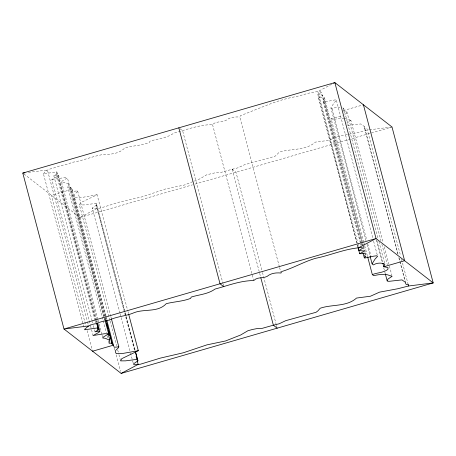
<?xml version="1.0" encoding="UTF-8"?>
<svg xmlns="http://www.w3.org/2000/svg" width="456" height="456" viewBox="0 0 456 456"><rect width="100%" height="100%" fill="white"/><g stroke="black" fill="none" stroke-linecap="round" stroke-linejoin="round"><path stroke-width="0.34" stroke-dasharray="2.28 1.71" d="M104.994 320.066L67.425 177.863L62.044 181.18L61.577 182.058L64.393 182.406L66.61 183.551L68.537 183.916L67.87 187.325L106.351 332.965M343.214 110.933L346.851 111.629L346.68 113.459L344.36 114.935M105.615 319.924L70.766 188.026L70.857 187.194L67.87 187.325M106.995 319.827L74.203 196.017L74.436 194.518L77.018 192.016L77.611 190.893L73.045 191.32L72.179 189.24L70.766 188.026M95.013 320.255L56.356 173.935L56.892 171.918L43.445 173.833L84.645 329.773M279.391 266.84L239.827 117.084L240.386 115.624C258.74 108.904 276.359 100.046 295.847 96.626C304.015 94.859 312.046 91.371 320.534 91.662L321.275 92.42L361.209 243.55M343.146 109.508L343.676 108.197L342.445 107.827M357.869 246.844L318.482 97.772L324.444 97.715L323.384 100.16L324.678 100.645L362.246 242.843M109.885 320.357L79.395 204.944L80.581 202.72L97.099 194.746L127.777 310.838M134.491 350.259L95.828 203.935L96.13 203.376L84.32 204.915L79.395 204.944M365.923 240.5L330.891 107.918L333.855 103.147L336.403 100.36L335.508 99.818L323.532 102.121L323.093 101.853L324.678 100.645M43.445 173.833C46.546 168.498 52.85 168.811 57.735 166.634C62.301 164.639 67.636 165.112 71.923 162.342C83.374 160.757 93.805 155.559 105.33 154.213C112.575 154.504 119.831 153.13 125.058 147.733C133.112 145.686 141.673 145.51 149.448 142.414L149.99 141.132C158.101 138.595 166.668 138.31 173.856 133.124C186.629 129.692 199.124 124.687 212.547 124.613C215.99 120.84 221.565 122.607 225.8 120.521C229.795 117.175 234.834 116.611 239.827 117.084M361.602 242.734L322.574 95.042L321.679 96.028L318.482 97.772M96.769 319.69L58.653 175.423L57.804 176.358L51.859 179.59L90.339 325.231M119.996 313.107L92.226 208.004L96.729 204.881L95.828 203.935M346.771 123.097L350.909 120.384L383.217 242.666M358.142 247.112L317.849 94.609L321.275 92.42M92.135 320.802L53.836 175.851L57.245 173.918L95.902 320.243M330.891 107.918L332.116 108.99L334.698 107.736L339.982 107.2M23.923 173.947L79.954 217.472L96.957 208.472L100.953 207.93L119.17 202.162L142.272 196.798L165.756 188.915L184.344 185.028L199.432 179.065L206.762 174.762L215.711 172.681L221.08 172.385L232.144 169.25L235.974 172.225L262.291 271.833M331.7 84.252L317.843 91.588L357.778 242.717M363.808 242.318L331.136 118.663L342.536 115.567M343.277 110.626L362.754 104.977M79.954 217.472L192.369 184.868M195.094 184.081L392 126.979M232.161 169.267L238.015 167.814L244.524 164.73L274.865 156.334L276.678 154.966L278.998 152.298C290.808 148.194 305.469 151.05 315.324 142.124L329.243 140.283L338.329 136.207L356.324 132.856L368.779 129.88M51.859 179.59L63.601 177.749L67.425 177.863M28.426 172.374L47.413 170.002L87.347 321.138M369.48 129.795L391.294 127.07M97.099 194.746L82.148 197.408L74.984 197.704L74.203 196.017M347.535 125.411L360.81 123.958L364.27 126.466L398.031 254.237M96.957 208.472L93.035 208.854L92.226 208.004M53.836 175.851L58.653 175.423M344.462 118.269L337.058 118.828L332.407 119.683L331.136 118.663M56.356 173.935L57.245 173.918M317.849 94.609L322.574 95.042M345.106 118.48L350.909 120.384M364.27 126.466L364.6 128.05L365.644 128.712L366.96 128.763L367.371 130.057L400.585 255.77M179.909 128.677L182.634 130.792L222.927 283.301M401.497 259.207L408.211 284.624M398.937 257.674L405.475 282.406M364.6 128.05L397.997 254.454M398.903 257.891L405.076 281.244M384.305 246.787L391.932 275.635M346.851 111.629L380.971 240.779M381.883 244.211L387.326 264.822M343.676 108.197L378.166 238.722M378.89 241.469L384.881 264.138M376.912 240.66L382.538 261.955M376.303 239.719L382.293 262.388M383.741 267.883L384.653 271.32M384.835 272.01L385.195 273.383M336.403 100.36L372.883 238.437M373.606 241.19L377.602 256.3M332.116 108.99L366.784 240.204M367.696 243.635L370.962 256.004M367.012 244.621L369.919 255.616M363.991 243.002L364.532 245.066M364.714 245.75L367.616 256.745M324.444 97.715L363.472 245.413M363.649 246.103L365.649 253.656M362.429 243.532L362.97 245.59M363.153 246.28L364.971 253.148M361.779 243.424L362.509 246.172M362.691 246.861L363.78 250.982M361.317 243.738L361.682 245.111M323.093 101.853L360.485 243.367M360.662 244.051L361.027 245.425M357.954 243.407L358.684 246.154M279.574 267.529L280.845 272.34M262.474 272.523L276.268 324.735M276.45 325.419L277.174 328.166M232.144 169.25L260.661 277.117M212.547 124.613L253.747 280.554M223.109 283.985L223.651 286.049M127.959 311.528L128.501 313.591M96.729 204.881L135.027 349.832M96.13 203.376L124.807 311.915M124.99 312.605L134.788 349.701M120.173 313.796L130.342 352.266M130.524 352.955L133.426 363.945M77.611 190.893L110.648 315.922M110.825 316.612L111.19 317.986M110.067 321.041L116.599 345.773M117.694 349.894L118.782 354.016M118.959 354.705L120.595 360.884M114.439 347.996L115.22 351.268M116.251 354.865L120.606 371.349M105.575 315.643L72.179 189.24L51.374 195.276L85.859 325.801M105.758 316.333L106.664 319.764M70.857 187.194L105.159 317.028M105.342 317.718L105.883 319.776M68.537 183.916L103.928 317.872M104.11 318.562L104.475 319.935M107.074 335.713L107.622 337.771M108.346 340.518L108.893 342.581M61.577 182.058L97.88 319.451M98.063 320.14L98.969 323.572M99.151 324.262L101.87 334.562M102.053 335.251L102.777 337.999M96.951 320.374L97.493 322.438M56.892 171.918L96.096 320.3M96.279 320.984L96.644 322.363M96.085 320.927L96.45 322.301M95.196 320.944L95.737 323.008M92.317 321.486L92.682 322.859M93.406 325.607L94.312 329.044M94.495 329.734L95.042 331.791M90.522 325.915L93.058 335.53M87.523 321.822L88.253 324.575M87.13 330.606L92.579 351.217"/><path stroke-width="0.68" d="M108.106 333.672L109.736 339.857L109.075 343.265L112.056 343.134L111.971 343.966L113.379 345.181L114.251 347.267L118.811 346.834L111.372 318.67M96.826 323.047L98.091 327.858L97.555 329.876L98.445 329.859L96.809 323.68M333.587 83.254L334.846 82.587L376.046 238.528L433.2 282.919L121.153 373.413L64 329.021L22.8 173.08L334.846 82.587L392 126.979L433.2 282.919L408.57 285.998L408.166 284.704L406.843 284.652L405.8 283.997L405.475 282.406L402.015 279.898L388.734 281.352L387.19 280.936L387.97 279.043L392.109 276.325L385.662 274.21L378.258 274.768L373.606 275.623L372.335 274.603L367.616 256.745M118.811 346.834L118.218 347.957L115.636 350.459L115.402 351.958L116.189 353.645L123.348 353.349L138.305 350.687L128.683 314.275M135.335 351.758L137.33 359.317L137.028 359.875L137.934 360.821L133.426 363.945L134.235 364.794L140.414 364.202L160.369 358.102L183.477 352.739L206.956 344.856L225.543 340.968L240.631 335.006L247.967 330.703L252.721 329.414L256.91 328.622L262.28 328.326L273.344 325.191L277.174 328.166M372.335 274.603C377.403 272.511 383.393 272.882 387.879 269.399L388.05 267.569L383.809 266.76L384.881 264.138C381.182 262.479 376.753 262.81 373.322 264.93L372.096 263.859L375.054 259.088L377.602 256.3L376.707 255.759L373.39 256.215L364.732 258.062L364.293 257.794L363.022 252.983M97.675 323.122L99.853 331.364L99.009 332.299L93.058 335.53L104.8 333.689L108.625 333.803L105.176 320.75M358.142 247.112L359.049 250.549L362.474 248.36L361.733 247.602C345.876 248.315 330.936 255.257 315.461 258.341C303.787 261.778 293.231 268.082 281.591 271.565L281.027 273.024C276.034 272.551 270.995 273.115 266.999 276.467C262.764 278.548 257.19 276.781 253.747 280.554C240.323 280.628 227.829 285.633 215.055 289.064C207.868 294.251 199.306 294.536 191.189 297.073L190.654 298.355C182.879 301.45 174.317 301.627 166.258 303.673C157.896 312.696 144.774 308.632 134.263 312.622C126.266 316.185 117.226 316.276 109.372 320.049C105.188 321.058 100.662 321.241 96.951 323.629C92.146 323.874 87.484 325.749 84.645 329.773L98.091 327.858M364.293 257.794L365.877 256.585L364.583 256.101L365.649 253.656L359.681 253.713L358.051 247.528M108.625 333.803L103.244 337.121L102.777 337.999L105.592 338.346L107.81 339.492L109.736 339.857M359.681 253.713L362.885 251.968L363.78 250.982L359.049 250.549M121.153 373.413L138.157 364.412L137.25 360.981M359.043 247.528L376.046 238.528L64 329.021L88.612 325.949M98.445 329.859L95.042 331.791L99.853 331.364M138.305 350.687L121.78 358.661L120.595 360.884L125.52 360.856L137.33 359.317M92.579 351.217L113.379 345.181L106.846 320.454M22.8 173.08L24.909 172.813M223.833 286.733L220.026 283.774L178.826 127.834M363.421 104.783L404.626 260.724L383.809 266.76L382.903 263.329M408.211 284.624L408.57 285.998L397.524 288.796L379.529 292.148L370.449 296.223L356.529 298.064C346.674 306.991 332.008 304.135 320.203 308.239L317.878 310.906L316.071 312.274L285.724 320.671L279.214 323.754L273.366 325.208L260.821 277.789M385.377 274.067L387.19 280.936M370.095 256.3L372.096 263.859M135.574 351.889L137.934 360.821M136.122 356.438L136.669 358.502M106.066 320.465L112.056 343.134M106.522 323.355L107.975 328.85M108.34 330.224L109.788 335.719M110.152 337.098L110.7 339.156M111.059 340.529L111.788 343.277"/></g></svg>
